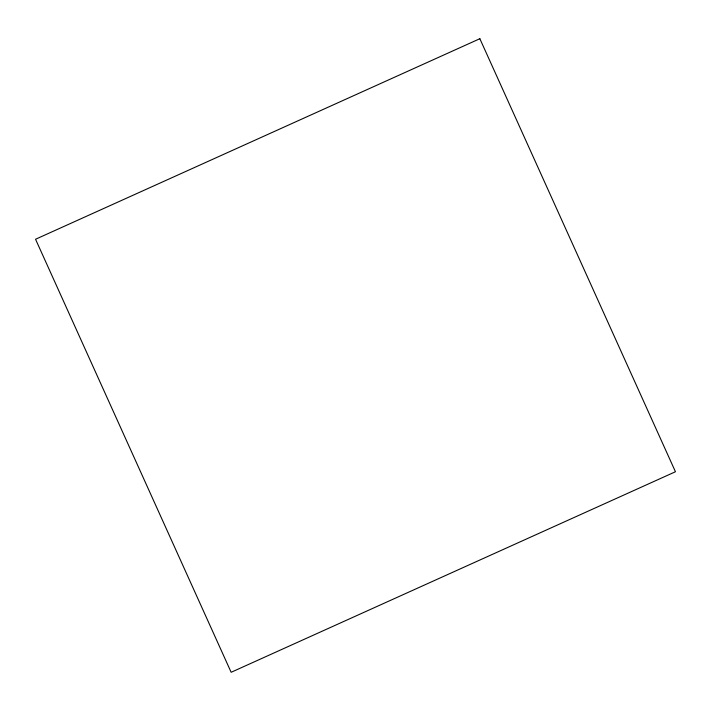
<?xml version="1.0" encoding="UTF-8"?>
<svg xmlns="http://www.w3.org/2000/svg" width="711" height="711" viewBox="0 0 711 711"><rect width="100%" height="100%" fill="white"/><g stroke="black" fill="none" stroke-linecap="round" stroke-linejoin="round"><path stroke-width="1.07" d="M479.854 38.714L35.55 239.251L231.146 672.286L675.45 471.748L479.854 38.714"/></g></svg>
